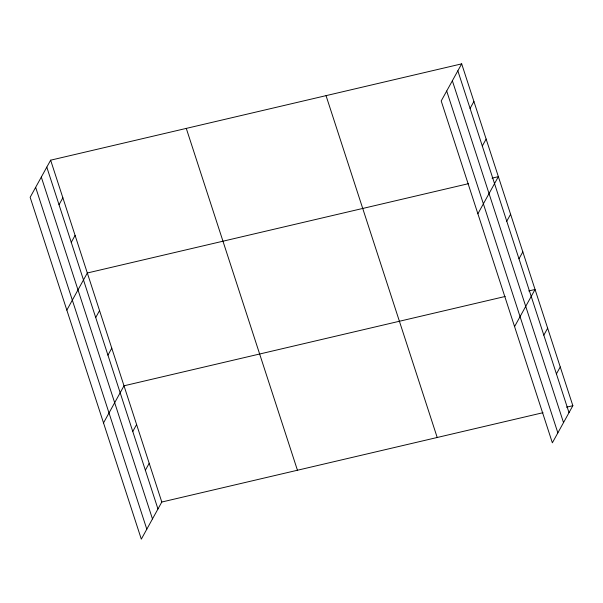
<?xml version="1.0" encoding="UTF-8"?>
<svg xmlns="http://www.w3.org/2000/svg" width="603" height="603" viewBox="0 0 603 603"><rect width="100%" height="100%" fill="white"/><g stroke="black" fill="none" stroke-linecap="round" stroke-linejoin="round"><path stroke-width="0.9" d="M50.637 160.187L30.15 197.302L141.313 539.142L161.8 502.028L50.637 160.187L461.687 63.858L572.85 405.698L552.363 442.813L441.2 100.972L461.687 63.858M59.034 204.741L62.863 197.792M71.26 242.338L75.096 235.396M66.835 310.108L87.322 272.993L468.531 183.659M95.711 317.547L99.548 310.598M107.945 355.152L111.781 348.202M103.52 422.914L124.007 385.799L505.208 296.465M132.766 431.492L136.602 424.542M145.368 470.234L149.205 463.285M470.076 108.412L473.913 101.462M482.31 146.009L486.139 139.067M477.885 213.779L498.372 176.664L492.04 178.149M506.761 221.218L510.598 214.269M518.987 258.815L522.824 251.873M514.57 326.585L535.057 289.47L528.725 290.955M543.816 335.162L547.652 328.213M556.418 373.905L560.255 366.956M161.8 502.028L543.009 412.693M566.519 407.183L572.85 405.698M457.85 70.807L569.013 412.648M452.356 80.764L563.519 422.597M446.695 91.015L557.858 432.856M326.042 95.651L437.205 437.484M186.282 128.401L297.445 470.242M46.8 167.137L157.963 508.977M41.306 177.094L152.469 518.927M35.645 187.345L146.808 529.185"/></g></svg>
